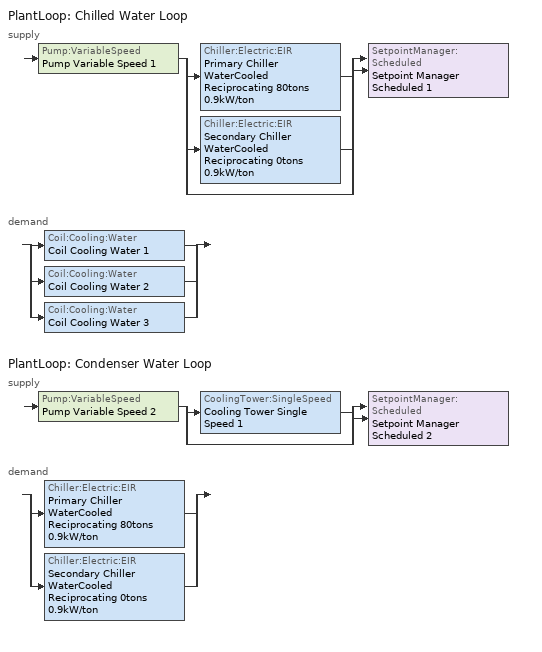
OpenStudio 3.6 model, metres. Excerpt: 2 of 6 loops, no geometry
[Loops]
PlantLoop 'Chilled Water Loop'
 supply: Pump:VariableSpeed 'Pump Variable Speed 1' > split
  | Chiller:Electric:EIR 'Primary Chiller WaterCooled Reciprocating 80tons 0.9kW/ton'
  | Chiller:Electric:EIR 'Secondary Chiller WaterCooled Reciprocating 0tons 0.9kW/ton'
  | bypass
  join > SetpointManager:Scheduled 'Setpoint Manager Scheduled 1'
 demand: split
  | Coil:Cooling:Water 'Coil Cooling Water 1'
  | Coil:Cooling:Water 'Coil Cooling Water 2'
  | Coil:Cooling:Water 'Coil Cooling Water 3'
PlantLoop 'Condenser Water Loop'
 supply: Pump:VariableSpeed 'Pump Variable Speed 2' > split
  | CoolingTower:SingleSpeed 'Cooling Tower Single Speed 1'
  | bypass
  join > SetpointManager:Scheduled 'Setpoint Manager Scheduled 2'
 demand: split
  | Chiller:Electric:EIR 'Primary Chiller WaterCooled Reciprocating 80tons 0.9kW/ton'
  | Chiller:Electric:EIR 'Secondary Chiller WaterCooled Reciprocating 0tons 0.9kW/ton'
[Sizing:Zone] Zone Cooling Design Supply Air Temperature Input Method=SupplyAirTemperature; Zone Cooling Design Supply Air Temperature {C}=14; Zone Cooling Design Supply Air Temperature Difference {deltaC}=11.11; Zone Heating Design Supply Air Temperature Input Method=SupplyAirTemperature; Zone Heating Design Supply Air Temperature {C}=40; Zone Heating Design Supply Air Temperature Difference {deltaC}=11.11; Zone Cooling Design Supply Air Humidity Ratio {kg-H2O/kg-air}=0.0085; Zone Heating Design Supply Air Humidity Ratio {kg-H2O/kg-air}=0.008; Cooling Design Air Flow Method=DesignDay; Heating Design Air Flow Method=DesignDay; Account for Dedicated Outdoor Air System=No; Dedicated Outdoor Air System Control Strategy=NeutralSupplyAir; Dedicated Outdoor Air Low Setpoint Temperature for Design {C}=autosize; Dedicated Outdoor Air High Setpoint Temperature for Design {C}=autosize; Zone Load Sizing Method=Sensible Load Only No Latent Load; Zone Latent Cooling Design Supply Air Humidity Ratio Input Method=HumidityRatioDifference; Zone Cooling Design Supply Air Humidity Ratio Difference {kgWater/kgDryAir}=0.005; Zone Latent Heating Design Supply Air Humidity Ratio Input Method=HumidityRatioDifference; Zone Humidification Design Supply Air Humidity Ratio Difference {kgWater/kgDryAir}=0.005
ALL_ST=- undefined -_FL=Building Story 3_SCH=A; ALL_ST=- undefined -_FL=Building Story 2_SCH=A; ALL_ST=- undefined -_FL=Building Story 1_SCH=A
[PlantLoop] Glycol Concentration=0; Plant Loop Volume {m3}=Autocalculate; Load Distribution Scheme=Optimal
Chilled Water Loop; Condenser Water Loop
[Sizing:Plant] Loop Design Temperature Difference {deltaC}=6; Sizing Option=NonCoincident; Zone Timesteps in Averaging Window=1; Coincident Sizing Factor Mode=None
Name | Loop Type | Design Loop Exit Temperature {C}
Chilled Water Loop | Cooling | 7
Condenser Water Loop | Condenser | 29
[Pump:VariableSpeed] Pump Control Type=Intermittent; Skin Loss Radiative Fraction=0.5; Design Power Sizing Method=PowerPerFlowPerPressure; Design Electric Power per Unit Flow Rate {W/(m3/s)}=348701.1; Design Shaft Power per Unit Flow Rate per Unit Head {W-s/m3-Pa}=1.28205; Design Minimum Flow Rate Fraction=0
Name | Motor Efficiency
Pump Variable Speed 1 | 0.895
Pump Variable Speed 2 | 0.917
[Chiller:Electric:EIR] Reference COP {W/W}=3.8; Reference Chilled Water Flow Rate {m3/s}=Autosize; Cooling Capacity Function of Temperature Curve=WaterCooled_Reciprocating_CAPFT_NECB2011; Electric Input to Cooling Output Ratio Function of Temperature Curve=WaterCooled_Reciprocating_EIRFT_NECB2011; Electric Input to Cooling Output Ratio Function of Part Load Ratio Curve=WaterCooled_Reciprocating_EIRFPLR_NECB2011; Minimum Part Load Ratio=0.25; Minimum Unloading Ratio=0.25; Condenser Type=WaterCooled; Chiller Flow Mode=LeavingSetpointModulated; Design Heat Recovery Water Flow Rate {m3/s}=Autosize; Sizing Factor=1; Basin Heater Capacity {W/K}=0; Basin Heater Setpoint Temperature {C}=10; Condenser Heat Recovery Relative Capacity Fraction=1
Name | Reference Capacity {W}
Primary Chiller WaterCooled Reciprocating 80tons 0.9kW/ton | 280251
Secondary Chiller WaterCooled Reciprocating 0tons 0.9kW/ton | 0.001
[SetpointManager:Scheduled] Control Variable=Temperature
Name | Schedule | Setpoint Node or NodeList
Setpoint Manager Scheduled 1 | CHW Temp | Chilled Water Loop Supply Outlet Node
Setpoint Manager Scheduled 2 | CW Temp | Condenser Water Loop Supply Outlet Node
[CoolingTower:SingleSpeed]
Cooling Tower Single Speed 1: Design Water Flow Rate {m3/s}=autosize; Design Air Flow Rate {m3/s}=autosize; Fan Power at Design Air Flow Rate {W}=5310.01; U-Factor Times Area Value at Design Air Flow Rate {W/K}=autosize; Air Flow Rate in Free Convection Regime {m3/s}=autosize; U-Factor Times Area Value at Free Convection Air Flow Rate {W/K}=autosize; Performance Input Method=UFactorTimesAreaAndDesignWaterFlowRate; Free Convection Capacity {W}=0; Basin Heater Capacity {W/K}=0; Basin Heater Setpoint Temperature {C}=2; Evaporation Loss Mode=LossFactor; Evaporation Loss Factor {percent/K}=0.2; Drift Loss Percent {percent}=0.008; Blowdown Calculation Mode=ConcentrationRatio; Blowdown Concentration Ratio=3; Capacity Control=FanCycling; Number of Cells=1; Cell Control=MinimalCell; Cell Minimum  Water Flow Rate Fraction=0.33; Cell Maximum Water Flow Rate Fraction=2.5; Sizing Factor=1; Free Convection Air Flow Rate Sizing Factor=0.1; Free Convection U-Factor Times Area Value Sizing Factor=0.1; Heat Rejection Capacity and Nominal Capacity Sizing Ratio=1.25; Free Convection Nominal Capacity Sizing Factor=0.1; Design Inlet Air Dry-Bulb Temperature {C}=35; Design Inlet Air Wet-Bulb Temperature {C}=24; Design Approach Temperature {deltaC}=5; Design Range Temperature {deltaC}=6
[Coil:Cooling:Water] Availability Schedule=Always On Discrete
Coil Cooling Water 1; Coil Cooling Water 2; Coil Cooling Water 3
[Controller:WaterCoil] Action=Reverse
Name | Water Coil
Controller Water Coil 1 | Coil Cooling Water 1
Controller Water Coil 2 | Coil Cooling Water 2
Controller Water Coil 3 | Coil Cooling Water 3
[AvailabilityManager:NightCycle] Applicability Schedule=Always On Discrete; Control Type=CycleOnAny; Thermostat Tolerance {deltaC}=1; Cycling Run Time {s}=3600
Availability Manager Night Cycle 1; Availability Manager Night Cycle 2; Availability Manager Night Cycle 3
[EnergyManagementSystem:Sensor] Output Variable or Output Meter Index Key=Environment; Output Variable or Output Meter=Site Outdoor Air Drybulb Temperature
OAT; OAT_1; OAT_2
[EnergyManagementSystem:Actuator] Actuated Component Type=Schedule:Year; Actuated Component Control Type=Schedule Value
Name | Actuated Component
sys6mixedshrnoneshcesccchwssfvvzhbezcnonesrfvvHtgSch0; sys6mixedshrnoneshcesccchwssfvvzhbezcnonesrfvv1HtgSch0; sys6mixedshrnoneshcesccchwssfvvzhbezcnonesrfvv2HtgSch0 | NECB-A-Thermostat Setpoint-Heating
sys6mixedshrnoneshcesccchwssfvvzhbezcnonesrfvvClgSch0; sys6mixedshrnoneshcesccchwssfvvzhbezcnonesrfvv1ClgSch0; sys6mixedshrnoneshcesccchwssfvvzhbezcnonesrfvv2ClgSch0 | NECB-A-Thermostat Setpoint-Cooling
[EnergyManagementSystem:Program]
sys6mixedshrnoneshcesccchwssfvvzhbezcnonesrfvvOptimumStartProg0: IF DaylightSavings==0 && DayOfWeek>1 && Hour==5 && OAT<23.9 && OAT>1.7; SET sys6mixedshrnoneshcesccchwssfvvzhbezcnonesrfvvClgSch0 = 29.4; SET sys6mixedshrnoneshcesccchwssfvvzhbezcnonesrfvvHtgSch0 = 15.6; ELSEIF DaylightSavings==0 && DayOfWeek==1 && Hour==7 && OAT<23.9 && OAT>1.7; SET sys6mixedshrnoneshcesccchwssfvvzhbezcnonesrfvvClgSch0 = 29.4; SET sys6mixedshrnoneshcesccchwssfvvzhbezcnonesrfvvHtgSch0 = 15.6; ELSEIF DaylightSavings==1 && DayOfWeek>1 && Hour==4 && OAT<23.9 && OAT>1.7; SET sys6mixedshrnoneshcesccchwssfvvzhbezcnonesrfvvClgSch0 = 29.4; SET sys6mixedshrnoneshcesccchwssfvvzhbezcnonesrfvvHtgSch0 = 15.6; ELSEIF DaylightSavings==1 && DayOfWeek==1 && Hour==6 && OAT<23.9 && OAT>1.7; SET sys6mixedshrnoneshcesccchwssfvvzhbezcnonesrfvvClgSch0 = 29.4; SET sys6mixedshrnoneshcesccchwssfvvzhbezcnonesrfvvHtgSch0 = 15.6; ELSE; SET sys6mixedshrnoneshcesccchwssfvvzhbezcnonesrfvvClgSch0 = NULL; SET sys6mixedshrnoneshcesccchwssfvvzhbezcnonesrfvvHtgSch0 = NULL; ENDIF
sys6mixedshrnoneshcesccchwssfvvzhbezcnonesrfvv1OptimumStartProg0: IF DaylightSavings==0 && DayOfWeek>1 && Hour==5 && OAT_1<23.9 && OAT_1>1.7; SET sys6mixedshrnoneshcesccchwssfvvzhbezcnonesrfvv1ClgSch0 = 29.4; SET sys6mixedshrnoneshcesccchwssfvvzhbezcnonesrfvv1HtgSch0 = 15.6; ELSEIF DaylightSavings==0 && DayOfWeek==1 && Hour==7 && OAT_1<23.9 && OAT_1>1.7; SET sys6mixedshrnoneshcesccchwssfvvzhbezcnonesrfvv1ClgSch0 = 29.4; SET sys6mixedshrnoneshcesccchwssfvvzhbezcnonesrfvv1HtgSch0 = 15.6; ELSEIF DaylightSavings==1 && DayOfWeek>1 && Hour==4 && OAT_1<23.9 && OAT_1>1.7; SET sys6mixedshrnoneshcesccchwssfvvzhbezcnonesrfvv1ClgSch0 = 29.4; SET sys6mixedshrnoneshcesccchwssfvvzhbezcnonesrfvv1HtgSch0 = 15.6; ELSEIF DaylightSavings==1 && DayOfWeek==1 && Hour==6 && OAT_1<23.9 && OAT_1>1.7; SET sys6mixedshrnoneshcesccchwssfvvzhbezcnonesrfvv1ClgSch0 = 29.4; SET sys6mixedshrnoneshcesccchwssfvvzhbezcnonesrfvv1HtgSch0 = 15.6; ELSE; SET sys6mixedshrnoneshcesccchwssfvvzhbezcnonesrfvv1ClgSch0 = NULL; SET sys6mixedshrnoneshcesccchwssfvvzhbezcnonesrfvv1HtgSch0 = NULL; ENDIF
sys6mixedshrnoneshcesccchwssfvvzhbezcnonesrfvv2OptimumStartProg0: IF DaylightSavings==0 && DayOfWeek>1 && Hour==5 && OAT_2<23.9 && OAT_2>1.7; SET sys6mixedshrnoneshcesccchwssfvvzhbezcnonesrfvv2ClgSch0 = 29.4; SET sys6mixedshrnoneshcesccchwssfvvzhbezcnonesrfvv2HtgSch0 = 15.6; ELSEIF DaylightSavings==0 && DayOfWeek==1 && Hour==7 && OAT_2<23.9 && OAT_2>1.7; SET sys6mixedshrnoneshcesccchwssfvvzhbezcnonesrfvv2ClgSch0 = 29.4; SET sys6mixedshrnoneshcesccchwssfvvzhbezcnonesrfvv2HtgSch0 = 15.6; ELSEIF DaylightSavings==1 && DayOfWeek>1 && Hour==4 && OAT_2<23.9 && OAT_2>1.7; SET sys6mixedshrnoneshcesccchwssfvvzhbezcnonesrfvv2ClgSch0 = 29.4; SET sys6mixedshrnoneshcesccchwssfvvzhbezcnonesrfvv2HtgSch0 = 15.6; ELSEIF DaylightSavings==1 && DayOfWeek==1 && Hour==6 && OAT_2<23.9 && OAT_2>1.7; SET sys6mixedshrnoneshcesccchwssfvvzhbezcnonesrfvv2ClgSch0 = 29.4; SET sys6mixedshrnoneshcesccchwssfvvzhbezcnonesrfvv2HtgSch0 = 15.6; ELSE; SET sys6mixedshrnoneshcesccchwssfvvzhbezcnonesrfvv2ClgSch0 = NULL; SET sys6mixedshrnoneshcesccchwssfvvzhbezcnonesrfvv2HtgSch0 = NULL; ENDIF
[EnergyManagementSystem:ProgramCallingManager]
sys6mixedshrnoneshcesccchwssfvvzhbezcnonesrfvvOptimumStartCallingManager0: BeginTimestepBeforePredictor; sys6mixedshrnoneshcesccchwssfvvzhbezcnonesrfvvOptimumStartProg0
sys6mixedshrnoneshcesccchwssfvvzhbezcnonesrfvv1OptimumStartCallingManager0: BeginTimestepBeforePredictor; sys6mixedshrnoneshcesccchwssfvvzhbezcnonesrfvv1OptimumStartProg0
sys6mixedshrnoneshcesccchwssfvvzhbezcnonesrfvv2OptimumStartCallingManager0: BeginTimestepBeforePredictor; sys6mixedshrnoneshcesccchwssfvvzhbezcnonesrfvv2OptimumStartProg0
[Schedule:Ruleset]
Name | Default Day Schedule
NECB-A-Thermostat Setpoint-Heating | NECB-A-Thermostat Setpoint-Heating Default
NECB-A-Thermostat Setpoint-Cooling | NECB-A-Thermostat Setpoint-Cooling Default
CHW Temp | Schedule Day 3
CW Temp | Schedule Day 4
[Schedule:Day]
NECB-A-Thermostat Setpoint-Heating Default; NECB-A-Thermostat Setpoint-Heating Default|Wkdy Day: 6, 0, 18, 7, 0, 20, 21, 0, 22, 24, 0, 18
NECB-A-Thermostat Setpoint-Heating Sat Day; NECB-A-Thermostat Setpoint-Heating Sun|Hol Day: 24, 0, 18
NECB-A-Thermostat Setpoint-Cooling Default; NECB-A-Thermostat Setpoint-Cooling Default|Wkdy Day: 6, 0, 35, 21, 0, 24, 24, 0, 35
NECB-A-Thermostat Setpoint-Cooling Sat Day; NECB-A-Thermostat Setpoint-Cooling Sun|Hol Day: 24, 0, 35
Schedule Day 3; wkdCHW Temp 1; satCHW Temp 1; sunCHW Temp 1: 1, 0, 7, 2, 0, 7, 3, 0, 7, 4, 0, 7, 5, 0, 7, 6, 0, 7, 7, 0, 7, 8, 0, 7, 9, 0, 7, 10, 0, 7, 11, 0, 7, 12, 0, 7, 13, 0, 7, 14, 0, 7, 15, 0, 7, 16, 0, 7, 17, 0, 7, 18, 0, 7, 19, 0, 7, 20, 0, 7, 21, 0, 7, 22, 0, 7, 23, 0, 7, 24, 0, 7
Schedule Day 4; wkdCW Temp 1; satCW Temp 1; sunCW Temp 1: 1, 0, 29, 2, 0, 29, 3, 0, 29, 4, 0, 29, 5, 0, 29, 6, 0, 29, 7, 0, 29, 8, 0, 29, 9, 0, 29, 10, 0, 29, 11, 0, 29, 12, 0, 29, 13, 0, 29, 14, 0, 29, 15, 0, 29, 16, 0, 29, 17, 0, 29, 18, 0, 29, 19, 0, 29, 20, 0, 29, 21, 0, 29, 22, 0, 29, 23, 0, 29, 24, 0, 29
[Schedule:Rule] Date Specification Type=DateRange; Start Month=1; Start Day=1; End Month=12; End Day=31
Name | Schedule Ruleset | Rule Order | Day Schedule | Apply Monday | Apply Tuesday | Apply Wednesday | Apply Thursday | Apply Friday | Apply Saturday | Apply Sunday
Schedule Rule 11 | NECB-A-Thermostat Setpoint-Heating | 2 | NECB-A-Thermostat Setpoint-Heating Default|Wkdy Day | Yes | Yes | Yes | Yes | Yes
Schedule Rule 12 | NECB-A-Thermostat Setpoint-Heating | 1 | NECB-A-Thermostat Setpoint-Heating Sat Day |  |  |  |  |  | Yes
Schedule Rule 13 | NECB-A-Thermostat Setpoint-Heating | 0 | NECB-A-Thermostat Setpoint-Heating Sun|Hol Day |  |  |  |  |  |  | Yes
Schedule Rule 14 | NECB-A-Thermostat Setpoint-Cooling | 2 | NECB-A-Thermostat Setpoint-Cooling Default|Wkdy Day | Yes | Yes | Yes | Yes | Yes
Schedule Rule 15 | NECB-A-Thermostat Setpoint-Cooling | 1 | NECB-A-Thermostat Setpoint-Cooling Sat Day |  |  |  |  |  | Yes
Schedule Rule 16 | NECB-A-Thermostat Setpoint-Cooling | 0 | NECB-A-Thermostat Setpoint-Cooling Sun|Hol Day |  |  |  |  |  |  | Yes
wkdCHW Temp rule | CHW Temp | 2 | wkdCHW Temp 1 | Yes | Yes | Yes | Yes | Yes | No | No
satCHW Temprule | CHW Temp | 1 | satCHW Temp 1 | No | No | No | No | No | Yes | No
sunCHW Temprule | CHW Temp | 0 | sunCHW Temp 1 | No | No | No | No | No | No | Yes
wkdCW Temp rule | CW Temp | 2 | wkdCW Temp 1 | Yes | Yes | Yes | Yes | Yes | No | No
satCW Temprule | CW Temp | 1 | satCW Temp 1 | No | No | No | No | No | Yes | No
sunCW Temprule | CW Temp | 0 | sunCW Temp 1 | No | No | No | No | No | No | Yes
[Schedule:Constant]
Always On Discrete: Value=1
[Curve:Biquadratic] Minimum Value of x=5; Maximum Value of x=10; Minimum Value of y=24; Maximum Value of y=35
Name | Coefficient1 Constant | Coefficient2 x | Coefficient3 x**2 | Coefficient4 y | Coefficient5 y**2 | Coefficient6 x*y
WaterCooled_Reciprocating_CAPFT_NECB2011 | 1.03031 | 0.0334698 | 0.00023639 | -0.00729587 | -2.3166e-05 | -0.000148943
WaterCooled_Reciprocating_EIRFT_NECB2011 | 0.499699 | -0.0130841 | 0.000266425 | 0.0165925 | 0.000185393 | -0.000375646
[Curve:Quadratic]
WaterCooled_Reciprocating_EIRFPLR_NECB2011: Coefficient1 Constant=0.081441; Coefficient2 x=0.419271; Coefficient3 x**2=0.499396; Minimum Value of x=0; Maximum Value of x=1
